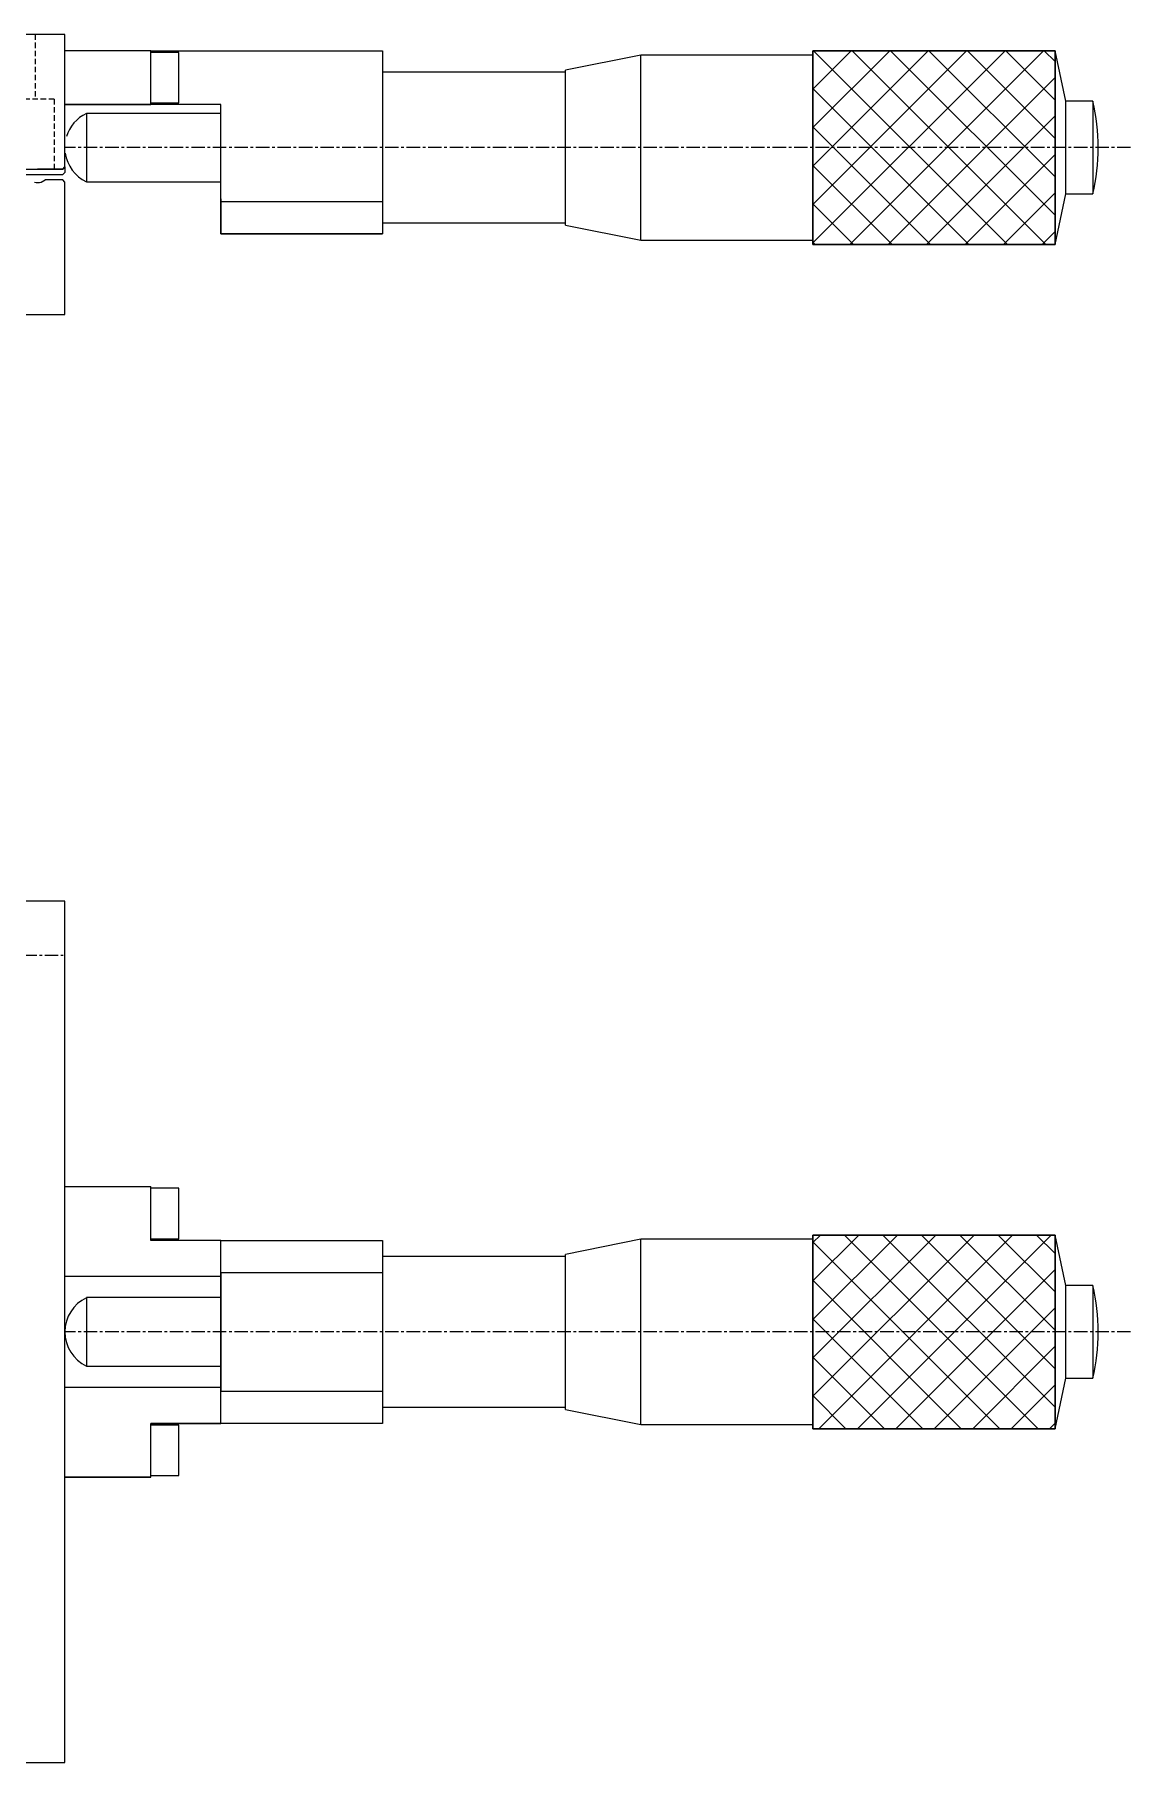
# Model space of a CAD drawing. Extents: x 377 to 904, y 5 to 355.
# Drawn here: x 531 to 632.8, y 191.8 to 352.3 of the extents above; entities that cross this region are included whole.
import ezdxf

# ---------------------------------------------------------------- set-up
doc = ezdxf.new("R2010")
doc.units = 0
doc.linetypes.add('CENTER', pattern=[2, 1.25, -0.25, 0.25, -0.25])
doc.linetypes.add('DASHED', pattern=[0.75, 0.5, -0.25])
doc.layers.get('0').update_dxf_attribs({"linetype": 'CONTINUOUS'})
doc.layers.add('CENTER', color=1, linetype='CENTER')

msp = doc.modelspace()

# ---------------------------------------------------------------- linework, layer by layer
at = {"color": 7, "linetype": 'CONTINUOUS'}
for p, q in [((533.84, 352.3), (453.84, 352.3)), ((533.84, 340), (533.84, 352.3)), ((541.84, 350.8), (533.84, 350.8)), ((541.84, 350.8), (563.34, 350.8)), ((541.84, 345.8), (541.84, 350.8)), ((544.44, 350.65), (541.84, 350.65)), ((544.44, 345.95), (544.44, 350.65)), ((563.34, 350.8), (563.34, 336.8)), ((587.34, 350.4), (580.34, 349)), ((603.34, 350.4), (587.34, 350.4)), ((587.34, 333.2), (587.34, 350.4)), ((603.34, 350.8), (625.84, 350.8)), ((603.34, 332.8), (603.34, 350.8)), ((626.84, 346.1), (625.84, 350.8)), ((625.84, 350.8), (625.84, 332.8)), ((580.34, 348.8), (563.34, 348.8)), ((580.34, 334.6), (580.34, 349)), ((533.84, 345.8), (541.84, 345.8)), ((541.84, 345.8), (533.84, 345.8)), ((541.84, 345.95), (544.44, 345.95)), ((548.34, 345.8), (541.84, 345.8)), ((548.34, 345.8), (541.84, 345.8)), ((548.34, 335.3), (548.34, 345.8)), ((548.34, 336.8), (548.34, 345.8)), ((629.34, 346.1), (626.84, 346.1)), ((626.84, 337.5), (626.84, 346.1)), ((629.34, 346.1), (629.34, 337.5)), ((548.34, 344.98), (535.84, 344.98)), ((535.84, 344.98), (535.84, 338.63)), ((512.84, 339.8), (533.54, 339.8)), ((512.84, 339.3), (533.64, 339.3)), ((526.39, 339.8), (531.29, 339.8)), ((533.64, 339.8), (531.29, 339.8)), ((531.65, 338.6), (532, 338.8)), ((533.54, 338.8), (532, 338.8)), ((533.54, 339.8), (533.64, 339.8)), ((533.64, 338.8), (533.54, 338.8)), ((533.84, 340), (533.64, 339.8)), ((533.64, 339.8), (533.84, 340)), ((533.84, 339.5), (533.64, 339.3)), ((533.64, 339.3), (533.84, 339.5)), ((533.84, 338.6), (533.64, 338.8)), ((533.84, 340), (533.84, 339.5)), ((533.84, 326.3), (533.84, 338.6)), ((535.84, 338.63), (548.34, 338.63)), ((625.84, 332.8), (626.84, 337.5)), ((626.84, 337.5), (629.34, 337.5)), ((548.34, 337.05), (548.34, 336.8)), ((548.34, 335.3), (548.34, 337.05)), ((548.34, 336.8), (548.34, 333.8)), ((548.34, 333.8), (548.34, 336.8)), ((548.34, 336.8), (563.34, 336.8)), ((563.34, 336.8), (563.34, 333.8)), ((563.34, 334.8), (580.34, 334.8)), ((580.34, 334.6), (587.34, 333.2)), ((548.34, 333.8), (563.34, 333.8)), ((563.34, 333.8), (548.34, 333.8)), ((587.34, 333.2), (603.34, 333.2)), ((625.84, 332.8), (603.34, 332.8)), ((453.84, 326.3), (533.84, 326.3)), ((533.84, 271.79), (453.84, 271.79)), ((533.84, 191.79), (533.84, 271.79)), ((533.84, 245.29), (541.84, 245.29)), ((541.84, 240.29), (541.84, 245.29)), ((544.44, 245.14), (541.84, 245.14)), ((544.44, 242.79), (544.44, 245.14)), ((544.44, 240.44), (544.44, 242.79)), ((603.34, 240.79), (603.34, 240.39)), ((603.34, 240.79), (625.84, 240.79)), ((603.34, 222.79), (603.34, 240.79)), ((626.84, 236.09), (625.84, 240.79)), ((625.84, 231.79), (625.84, 240.79)), ((625.84, 240.79), (625.84, 222.79)), ((541.84, 240.44), (544.44, 240.44)), ((548.34, 240.29), (541.84, 240.29)), ((548.34, 240.29), (563.34, 240.29)), ((548.34, 237.29), (548.34, 240.29)), ((548.34, 236.92), (548.34, 240.29)), ((563.34, 240.29), (563.34, 237.29)), ((587.34, 240.39), (580.34, 238.99)), ((603.34, 240.39), (587.34, 240.39)), ((587.34, 223.19), (587.34, 240.39)), ((603.34, 223.19), (603.34, 240.39)), ((548.34, 225.29), (548.34, 238.29)), ((548.34, 236.92), (548.34, 238.29)), ((580.34, 238.79), (563.34, 238.79)), ((580.34, 224.59), (580.34, 238.99)), ((580.34, 238.79), (580.34, 238.99)), ((580.34, 224.79), (580.34, 238.79)), ((548.34, 236.92), (533.84, 236.92)), ((563.34, 237.29), (548.34, 237.29)), ((548.34, 237.29), (548.34, 226.29)), ((563.34, 237.29), (563.34, 226.29)), ((629.34, 236.09), (626.84, 236.09)), ((626.84, 231.79), (626.84, 236.09)), ((629.34, 236.09), (629.34, 227.49)), ((548.34, 234.97), (535.84, 234.97)), ((535.84, 234.97), (535.84, 231.79)), ((535.84, 231.79), (535.84, 228.62)), ((626.84, 227.49), (626.84, 231.79)), ((535.84, 228.62), (548.34, 228.62)), ((533.84, 226.67), (548.34, 226.67)), ((548.34, 225.29), (548.34, 226.67)), ((548.34, 223.29), (548.34, 226.67)), ((625.84, 222.79), (626.84, 227.49)), ((626.84, 227.49), (629.34, 227.49)), ((548.34, 226.29), (563.34, 226.29)), ((548.34, 223.29), (548.34, 226.29)), ((563.34, 226.29), (563.34, 223.29)), ((563.34, 224.79), (580.34, 224.79)), ((580.34, 224.59), (580.34, 224.79)), ((541.84, 218.29), (541.84, 223.29)), ((541.84, 223.29), (548.34, 223.29)), ((563.34, 223.29), (541.84, 223.29)), ((544.44, 223.14), (541.84, 223.14)), ((544.44, 220.79), (544.44, 223.14)), ((563.34, 223.29), (548.34, 223.29)), ((580.34, 224.59), (587.34, 223.19)), ((587.34, 223.19), (603.34, 223.19)), ((603.34, 223.19), (603.34, 222.79)), ((625.84, 222.79), (603.34, 222.79)), ((544.44, 218.44), (544.44, 220.79)), ((533.84, 218.29), (541.84, 218.29)), ((541.84, 218.29), (533.84, 218.29)), ((541.84, 218.44), (544.44, 218.44)), ((453.84, 191.79), (533.84, 191.79))]:
    msp.add_line(p, q, dxfattribs=at)
at = {"color": 3, "linetype": 'DASHED'}
for p, q in [((531.09, 352.3), (531.09, 346.3)), ((532.84, 346.3), (524.84, 346.3)), ((532.84, 346.3), (532.84, 339.8))]:
    msp.add_line(p, q, dxfattribs=at)
at = {"color": 3, "linetype": 'CONTINUOUS'}
for p, q in [((625.84, 350.8), (603.34, 350.8)), ((603.34, 350.8), (603.34, 332.8)), ((603.34, 347.24), (606.9, 350.8)), ((603.34, 343.67), (610.47, 350.8)), ((603.34, 340.09), (614.04, 350.8)), ((603.34, 336.52), (617.62, 350.8)), ((603.34, 332.95), (621.19, 350.8)), ((603.4, 350.8), (621.4, 332.8)), ((606.76, 332.8), (624.76, 350.8)), ((606.97, 350.8), (624.97, 332.8)), ((610.54, 350.8), (625.84, 335.51)), ((614.12, 350.8), (625.84, 339.08)), ((617.69, 350.8), (625.84, 342.65)), ((621.26, 350.8), (625.84, 346.22)), ((624.83, 350.8), (625.84, 349.79)), ((625.84, 332.8), (625.84, 350.8)), ((610.33, 332.8), (625.84, 348.31)), ((603.34, 347.29), (617.83, 332.8)), ((603.34, 343.72), (614.26, 332.8)), ((613.9, 332.8), (625.84, 344.74)), ((617.47, 332.8), (625.84, 341.17)), ((603.34, 340.15), (610.69, 332.8)), ((621.04, 332.8), (625.84, 337.59)), ((603.34, 336.58), (607.12, 332.8)), ((624.62, 332.8), (625.84, 334.02)), ((603.34, 333.01), (603.54, 332.8)), ((603.34, 332.8), (625.84, 332.8)), ((625.84, 240.79), (603.34, 240.79)), ((603.34, 240.79), (603.34, 222.79)), ((603.34, 240.09), (604.04, 240.79)), ((603.34, 236.52), (607.61, 240.79)), ((603.34, 232.95), (611.18, 240.79)), ((603.34, 229.38), (614.75, 240.79)), ((603.34, 225.81), (618.32, 240.79)), ((603.89, 222.79), (621.89, 240.79)), ((606.27, 240.79), (624.27, 222.79)), ((607.47, 222.79), (625.47, 240.79)), ((609.84, 240.79), (625.84, 224.79)), ((613.41, 240.79), (625.84, 228.37)), ((616.98, 240.79), (625.84, 231.94)), ((620.55, 240.79), (625.84, 235.51)), ((624.12, 240.79), (625.84, 239.08)), ((603.34, 240.15), (620.69, 222.79)), ((611.04, 222.79), (625.84, 237.59)), ((603.34, 236.58), (617.12, 222.79)), ((603.34, 233.01), (613.55, 222.79)), ((614.61, 222.79), (625.84, 234.02)), ((625.84, 222.79), (625.84, 231.79)), ((618.18, 222.79), (625.84, 230.45)), ((603.34, 229.44), (609.98, 222.79)), ((621.75, 222.79), (625.84, 226.88)), ((603.34, 225.87), (606.41, 222.79)), ((625.32, 222.79), (625.84, 223.31)), ((603.34, 222.79), (625.84, 222.79))]:
    msp.add_line(p, q, dxfattribs=at)
at = {"color": 7, "linetype": 'CONTINUOUS'}
for centre, radius, start, end in [((611.1, 341.8), 18.74, 0, 13.265), ((537.36, 341.8), 3.52, 115.5846, 163.1524), ((537.36, 341.8), 3.52, 188.3059, 244.4154), ((611.1, 341.8), 18.74, 346.735, 0), ((531.34, 339.55), 1, 251.8051, 288.1949), ((611.1, 231.79), 18.74, 0, 13.265), ((537.36, 231.79), 3.52, 115.5846, 180), ((537.36, 231.79), 3.52, 180, 244.4154), ((611.1, 231.79), 18.74, 346.735, 0)]:
    msp.add_arc(centre, radius, start, end, dxfattribs=at)
at = {"layer": 'CENTER', "color": 1, "linetype": 'CENTER'}
for p, q in [((632.84, 341.8), (533.84, 341.8)), ((523.98, 266.79), (533.69, 266.79)), ((632.84, 231.79), (533.84, 231.79))]:
    msp.add_line(p, q, dxfattribs=at)

doc.saveas('drawing.dxf')
